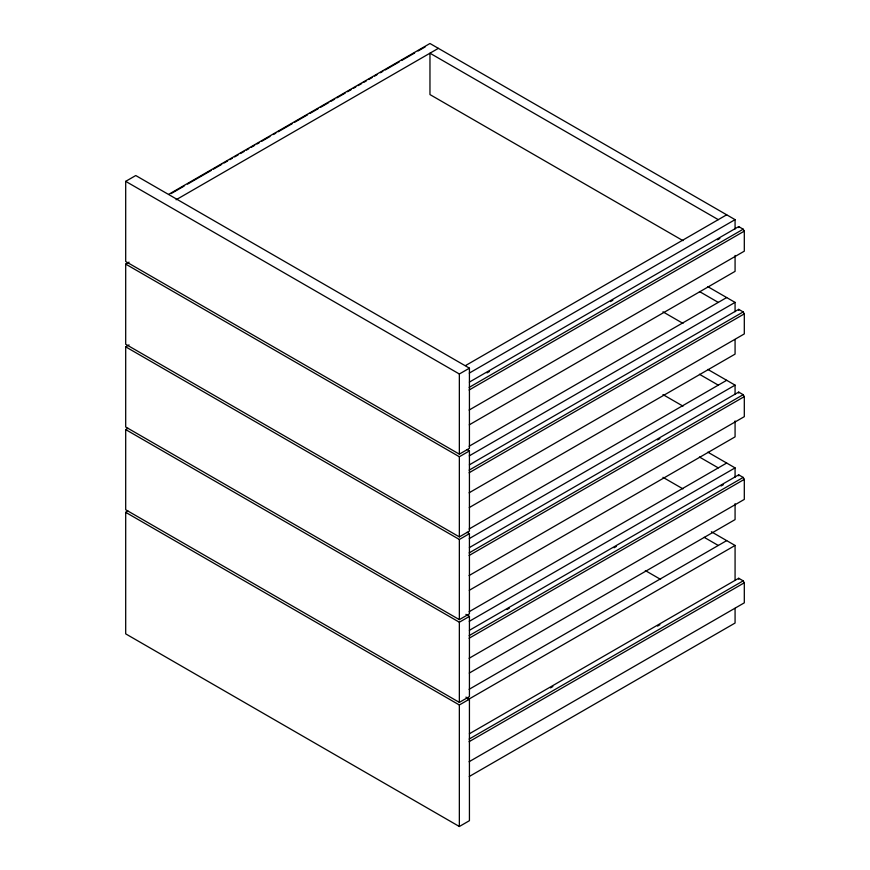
<?xml version="1.0" encoding="UTF-8"?>
<svg xmlns="http://www.w3.org/2000/svg" width="870" height="870" viewBox="0 0 870 870"><rect width="100%" height="100%" fill="white"/><g stroke="black" fill="none" stroke-linecap="round" stroke-linejoin="round"><path stroke-width="1.3" d="M125.693 181.351L135.763 175.533L469.43 368.173L469.43 448.333L459.349 454.151L125.693 261.511L125.693 181.351L459.349 373.991L469.43 368.173M168.867 194.249L429.965 43.5L735.074 219.653L735.074 228.94M171.107 193.597L184.103 186.093M187.572 184.092L211.149 170.476M213.444 169.15L221.73 164.365M224.025 163.038L227.614 160.972M229.908 159.645L232.323 158.253M234.617 156.926L238.195 154.86M240.501 153.533L244.078 151.467M246.373 150.14L248.787 148.748M251.082 147.421L254.66 145.355M256.965 144.028L259.369 142.636M261.663 141.31L269.95 136.525M273.43 134.524L275.833 133.132M278.128 131.805L292.298 123.627M294.593 122.3L307.588 114.796M309.883 113.47L318.181 108.685M320.475 107.358L328.762 102.573M331.057 101.246L334.646 99.18M336.94 97.853L345.227 93.068M347.521 91.741L351.11 89.675M353.405 88.348L355.808 86.956M358.103 85.63L361.692 83.563M363.986 82.237L366.4 80.845M368.695 79.518L372.273 77.452M374.578 76.125L376.982 74.733M380.451 72.732L382.865 71.34M385.16 70.013L399.33 61.835M401.625 60.508L414.62 53.005M418.089 51.004L425.202 46.893M176.088 199.774L438.36 48.35M467.081 449.562L469.43 450.921L469.43 531.081L459.349 536.888L125.693 344.259L125.693 264.099L129.054 262.153M467.081 532.309L469.43 533.658L469.43 613.818L459.349 619.636L125.693 426.996L125.693 346.836L129.054 344.901M465.907 614.372L469.43 616.406L469.43 696.565L459.349 702.384L125.693 509.744L125.693 429.584L127.933 428.29M465.907 697.12L469.43 699.154L469.43 820.682L459.349 826.5L125.693 633.86L125.693 512.332L127.933 511.038M465.57 365.552L726.678 214.803M469.267 373.11L735.074 219.653M469.376 382.104L738.706 226.602L743.187 229.191L744.307 231.126L744.307 251.169L469.093 410.064M487.015 372.882L489.375 371.523M610.512 301.585L612.861 300.226M717.543 239.794L719.892 238.434M469.147 387.4L743.187 229.191M469.093 390.021L744.307 231.126M469.267 424.832L735.074 271.364L735.074 255.454M469.104 446.256L726.678 297.551M125.693 264.099L459.349 456.739L469.43 450.921M469.267 455.858L735.074 302.401L735.074 311.678M469.376 464.841L738.706 309.35L743.187 311.938L744.307 313.874L744.307 333.917L469.093 492.801M469.147 470.148L743.187 311.938M469.093 472.769L744.307 313.874M469.267 507.569L735.074 354.112L735.074 339.528M469.104 529.003L726.678 380.299M125.693 346.836L459.349 539.476L469.43 533.658M469.267 538.606L735.074 385.138L735.074 394.425M469.376 547.589L738.706 392.087L743.187 394.675L744.307 396.622L744.307 416.654L469.093 575.548M657.557 439.915L659.906 438.556M469.147 552.896L743.187 394.675M469.093 555.506L744.307 396.622M469.267 590.317L735.074 436.86L735.074 420.949M469.104 611.751L726.678 463.036M125.693 429.584L459.349 622.224L469.43 616.406M469.267 621.343L735.074 467.886L735.074 477.173M469.376 630.337L738.706 474.835L743.187 477.423L744.307 479.359L744.307 499.402L469.093 658.296M507.014 609.576L509.363 608.217M614.046 547.785L616.395 546.425M721.067 485.993L723.416 484.633M469.147 635.633L743.187 477.423M469.093 638.254L744.307 479.359M469.267 673.065L735.074 519.607L735.074 503.686M469.104 689.323L726.678 540.618M468.093 699.6L735.074 545.457L735.074 580.236M125.693 512.332L459.349 704.972L469.43 699.154M469.376 733.769L738.706 578.267L743.187 580.856L744.307 582.791L744.307 602.834L469.093 761.729M550.525 687.887L552.885 686.528M657.557 626.096L659.906 624.736M469.147 739.065L743.187 580.856M469.093 741.686L744.307 582.791M469.267 776.497L735.074 623.04L735.074 608.326M718.272 219.653L429.965 53.2L429.965 94.569L682.972 240.642M707.843 286.676L735.074 302.401M699.447 291.526L718.272 302.401M662.962 311.841L682.972 323.39M707.843 369.424L735.074 385.138M699.447 374.274L718.272 385.138M662.962 394.578L682.972 406.138M707.843 452.172L735.074 467.886M699.447 457.022L718.272 467.886M662.962 477.325L682.972 488.875M711.377 531.777L735.074 545.457M704.156 537.312L718.272 545.457M645.312 570.568L660.613 579.398M738.706 226.602L738.706 227.57M738.706 309.35L738.706 310.318M738.706 392.087L738.706 393.066M738.706 474.835L738.706 475.803M738.706 578.267L738.706 579.235M459.349 373.991L459.349 454.151M459.349 456.739L459.349 536.888M459.349 539.476L459.349 619.636M459.349 622.224L459.349 702.384M459.349 704.972L459.349 826.5"/></g></svg>
